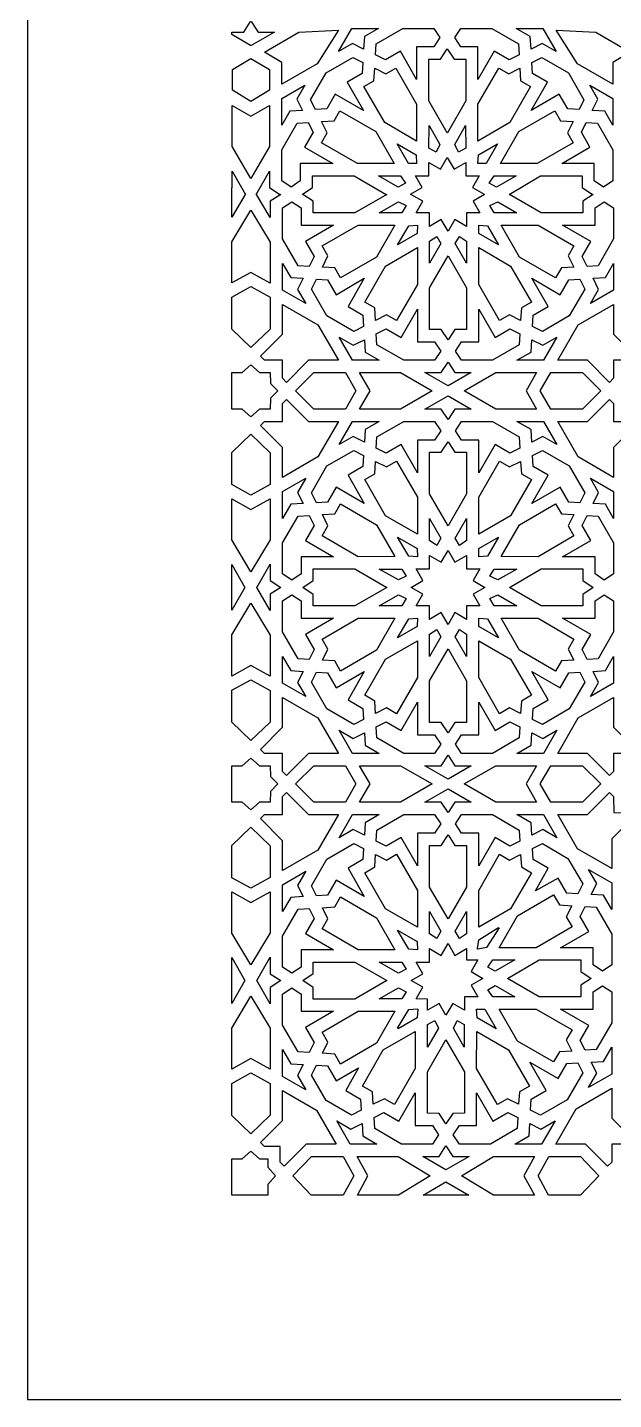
# Model space of a CAD drawing. Extents: x -1022 to 2754, y -1022 to 1022.
# Drawn here: x -1022 to -678, y -1022 to -217 of the extents above; entities that cross this region are included whole.
import ezdxf

# ---------------------------------------------------------------- set-up
doc = ezdxf.new("R2010")
doc.units = 0
doc.layers.add('LAYER_1', color=18, linetype='CONTINUOUS')

msp = doc.modelspace()

# ---------------------------------------------------------------- linework, layer by layer
at = {"layer": 'LAYER_1'}
for points in [[(-1022.5, -1022.5), (1022.5, -1022.5), (1022.5, 1022.5), (-1022.5, 1022.5)], [(-887, -220.19), (-877.42, -220.17), (-891.01, -228.04), (-891.21, -228.02), (-891.42, -228.04), (-902.5, -221.62), (-902.5, -220.17), (-895.43, -220.19), (-891.43, -214.07), (-891.21, -214.14), (-891, -214.07)], [(-852.3, -238.82), (-873.02, -250.8), (-873.07, -238.05), (-883.32, -231.94), (-863.05, -220.19), (-839.71, -219.11)], [(-824.58, -222.81), (-825.02, -230.13), (-831.54, -226.83), (-839.83, -231.65), (-831.98, -218.03), (-816.29, -218.03)], [(-780.18, -223.47), (-783.75, -228.9), (-793.87, -228.9), (-793.86, -248.08), (-803.43, -231.49), (-812.2, -236.56), (-818.03, -233.62), (-817.64, -227.12), (-801.92, -218.03), (-783.77, -218.03)], [(-749.78, -218.03), (-734.06, -227.12), (-733.67, -233.62), (-739.5, -236.56), (-748.26, -231.49), (-757.84, -248.08), (-757.83, -228.9), (-767.95, -228.9), (-771.52, -223.47), (-767.93, -218.03)], [(-711.87, -231.65), (-720.16, -226.83), (-726.68, -230.13), (-727.12, -222.81), (-735.41, -218.03), (-719.72, -218.03)], [(-688.65, -220.19), (-668.38, -231.94), (-678.62, -238.05), (-678.67, -250.8), (-699.4, -238.82), (-711.99, -219.11)], [(-771.81, -236.11), (-765.02, -236.12), (-765.01, -260.56), (-775.83, -279.32), (-775.85, -279.29), (-775.87, -279.32), (-786.69, -260.56), (-786.68, -236.12), (-779.89, -236.11), (-775.85, -230)], [(-880.32, -242.14), (-880.35, -254.31), (-891.21, -260.97), (-902.07, -254.31), (-902.11, -242.14), (-891.21, -235.77)], [(-825.5, -237.95), (-825.88, -244.45), (-834.64, -249.51), (-825.05, -266.11), (-841.63, -256.55), (-846.69, -265.32), (-853.21, -265.7), (-856.12, -259.87), (-847.04, -244.13), (-831.32, -235.04)], [(-793.87, -262.48), (-793.88, -284.16), (-812.61, -273.33), (-824.81, -252.16), (-818.94, -248.75), (-818.48, -241.44), (-811.94, -244.72), (-806.06, -241.31)], [(-739.76, -244.72), (-733.21, -241.44), (-732.76, -248.75), (-726.89, -252.16), (-739.08, -273.33), (-757.82, -284.16), (-757.83, -262.48), (-745.64, -241.31)], [(-704.66, -244.13), (-695.58, -259.87), (-698.49, -265.7), (-705.01, -265.32), (-710.07, -256.55), (-726.64, -266.11), (-717.06, -249.51), (-725.82, -244.45), (-726.2, -237.95), (-720.38, -235.04)], [(-864.27, -259.62), (-861, -266.17), (-868.29, -266.58), (-873.07, -274.9), (-873.07, -259.18), (-859.49, -251.32)], [(-678.63, -259.18), (-678.63, -274.9), (-683.41, -266.58), (-690.69, -266.17), (-687.42, -259.62), (-692.21, -251.32)], [(-880.29, -287.38), (-891.21, -306.16), (-902.14, -287.38), (-902.14, -263.33), (-891.21, -269.54), (-880.29, -263.33)], [(-854.6, -279), (-859.65, -287.78), (-843.07, -297.35), (-862.2, -297.37), (-862.2, -307.5), (-867.65, -311.09), (-873.08, -307.5), (-873.08, -289.32), (-864, -273.58), (-857.51, -273.19)], [(-817.87, -278.59), (-807.06, -297.37), (-828.69, -297.37), (-849.82, -285.15), (-846.44, -279.26), (-849.69, -272.7), (-842.39, -272.26), (-839, -266.37)], [(-709.31, -272.26), (-702, -272.7), (-705.26, -279.26), (-701.88, -285.15), (-723.01, -297.37), (-744.64, -297.37), (-733.82, -278.59), (-712.7, -266.37)], [(-687.69, -273.58), (-678.62, -289.32), (-678.62, -307.5), (-684.05, -311.09), (-689.5, -307.5), (-689.5, -297.37), (-708.63, -297.35), (-692.04, -287.78), (-697.1, -279), (-694.19, -273.19)], [(-780.21, -286.18), (-782.41, -290.74), (-786.64, -288.27), (-786.6, -274.94)], [(-765.06, -288.27), (-769.28, -290.74), (-771.49, -286.18), (-765.09, -274.94)], [(-794.21, -292.28), (-793.85, -297.33), (-798.73, -297.31), (-805.36, -285.75)], [(-752.96, -297.31), (-757.85, -297.33), (-757.48, -292.28), (-746.34, -285.75)], [(-771.89, -300.59), (-765.03, -296.63), (-765.03, -304.55), (-757.12, -304.55), (-761.08, -311.42), (-754.21, -315.38), (-754.03, -315.4), (-760.63, -319.37), (-756.68, -326.22), (-764.58, -326.22), (-764.58, -334.17), (-771.45, -330.18), (-775.4, -337.05), (-775.4, -337.05), (-775.41, -337.05), (-779.36, -330.18), (-786.22, -334.17), (-786.22, -326.22), (-794.13, -326.22), (-790.18, -319.37), (-797.23, -315.4), (-797.49, -315.38), (-790.62, -311.42), (-794.58, -304.55), (-786.67, -304.55), (-786.67, -296.63), (-779.81, -300.59), (-775.85, -293.75)], [(-894.31, -315.4), (-894.54, -315.4), (-902.5, -328.81), (-902.5, -311.6), (-902.15, -311.37), (-902.16, -301.79)], [(-880.28, -311.37), (-874.17, -315.41), (-873.95, -315.41), (-873.72, -315.41), (-879.83, -319.41), (-879.81, -329.01), (-887.89, -315.4), (-888.11, -315.4), (-880.27, -301.79)], [(-830.62, -304.57), (-811.67, -315.4), (-811.43, -315.41), (-830.16, -326.25), (-854.57, -326.24), (-854.58, -319.44), (-860.67, -315.4), (-860.89, -315.4), (-861.12, -315.4), (-855.01, -311.35), (-855.02, -304.56)], [(-803.3, -304.57), (-800.46, -308.76), (-804.7, -311.19), (-816.21, -304.5)], [(-747, -311.19), (-751.24, -308.76), (-748.4, -304.57), (-735.49, -304.5)], [(-696.69, -311.35), (-690.58, -315.4), (-690.36, -315.4), (-690.14, -315.4), (-696.23, -319.44), (-696.24, -326.24), (-720.64, -326.25), (-739.38, -315.41), (-739.58, -315.4), (-721.08, -304.57), (-696.68, -304.56)], [(-861.77, -323.31), (-861.77, -333.44), (-842.62, -333.43), (-859.18, -343.02), (-854.13, -351.8), (-857.06, -357.64), (-863.55, -357.25), (-872.62, -341.5), (-872.63, -323.32), (-867.2, -319.73)], [(-800.03, -321.97), (-802.49, -326.2), (-815.8, -326.17), (-804.58, -319.76)], [(-735.01, -326.17), (-748.32, -326.2), (-750.78, -321.97), (-746.23, -319.76)], [(-678.18, -323.32), (-678.18, -341.5), (-687.26, -357.25), (-693.75, -357.64), (-696.68, -351.8), (-691.62, -343.02), (-708.18, -333.43), (-689.04, -333.44), (-689.04, -323.31), (-683.61, -319.73)], [(-879.84, -343.42), (-879.84, -367.46), (-891.21, -361.19), (-902.5, -367.41), (-902.5, -343.27), (-891.21, -324.63)], [(-806.59, -333.45), (-817.41, -352.22), (-838.55, -364.43), (-841.95, -358.55), (-849.25, -358.09), (-845.98, -351.54), (-849.38, -345.65), (-828.24, -333.44)], [(-793.47, -338.31), (-805.01, -344.95), (-798.49, -333.79), (-793.45, -333.42)], [(-752.32, -333.79), (-745.8, -344.95), (-757.34, -338.31), (-757.36, -333.42)], [(-701.43, -345.65), (-704.83, -351.54), (-701.56, -358.09), (-708.86, -358.55), (-712.26, -364.43), (-733.4, -352.22), (-744.21, -333.45), (-722.56, -333.44)], [(-779.61, -344.29), (-786.29, -355.82), (-786.22, -342.88), (-782.04, -340.04)], [(-764.59, -342.88), (-764.52, -355.82), (-771.2, -344.29), (-768.77, -340.04)], [(-793.4, -368.32), (-805.61, -389.48), (-811.49, -386.09), (-818.04, -389.35), (-818.48, -382.03), (-824.36, -378.64), (-812.16, -357.48), (-793.4, -346.65)], [(-764.58, -370.25), (-764.58, -394.69), (-771.36, -394.68), (-775.4, -400.79), (-779.44, -394.68), (-786.23, -394.69), (-786.22, -370.25), (-775.4, -351.51)], [(-738.65, -357.48), (-726.44, -378.64), (-732.33, -382.03), (-732.77, -389.35), (-739.31, -386.09), (-745.2, -389.48), (-757.41, -368.32), (-757.41, -346.65)], [(-867.85, -364.2), (-860.55, -364.64), (-863.83, -371.17), (-859.03, -379.47), (-872.63, -371.61), (-872.63, -355.9)], [(-678.18, -371.61), (-691.78, -379.47), (-686.97, -371.17), (-690.26, -364.64), (-682.96, -364.2), (-678.18, -355.9)], [(-879.84, -375.79), (-879.84, -394.45), (-891.21, -405.29), (-902.5, -394.54), (-902.5, -375.74), (-891.21, -369.52)], [(-834.17, -381.27), (-825.41, -386.34), (-825.03, -392.87), (-830.85, -395.78), (-846.57, -386.69), (-855.64, -370.95), (-852.73, -365.12), (-846.25, -365.5), (-841.19, -374.27), (-824.62, -364.67)], [(-709.62, -374.27), (-704.56, -365.5), (-698.07, -365.12), (-695.16, -370.95), (-704.24, -386.69), (-719.96, -395.78), (-725.78, -392.87), (-725.4, -386.34), (-716.64, -381.27), (-726.19, -364.67)], [(-851.85, -391.95), (-839.83, -412.76), (-857.32, -412.76), (-870.25, -425.75), (-872.63, -423.34), (-872.63, -412.76), (-883.19, -412.76), (-885.56, -410.39), (-872.63, -397.43), (-872.63, -379.94)], [(-793.41, -401.87), (-783.29, -401.88), (-779.7, -407.34), (-783.29, -412.78), (-801.44, -412.77), (-817.16, -403.68), (-817.55, -397.18), (-811.75, -394.26), (-802.98, -399.33), (-793.42, -382.72)], [(-747.82, -399.33), (-739.06, -394.26), (-733.26, -397.18), (-733.65, -403.68), (-749.37, -412.77), (-767.52, -412.78), (-771.1, -407.34), (-767.52, -401.88), (-757.4, -401.87), (-757.38, -382.72)], [(-678.18, -397.43), (-665.24, -410.39), (-667.62, -412.76), (-678.18, -412.76), (-678.18, -423.34), (-680.55, -425.75), (-693.49, -412.76), (-710.98, -412.76), (-698.96, -391.95), (-678.18, -379.94)], [(-831.1, -403.95), (-824.55, -400.68), (-824.14, -407.98), (-815.84, -412.76), (-831.54, -412.76), (-839.38, -399.16)], [(-719.27, -412.76), (-734.97, -412.76), (-726.66, -407.98), (-726.25, -400.68), (-719.7, -403.95), (-711.42, -399.16)], [(-886.16, -419.98), (-879.84, -419.98), (-879.78, -426.35), (-875.35, -430.71), (-879.78, -435.07), (-879.84, -441.44), (-886.16, -441.44), (-891.21, -445.93), (-896.26, -441.44), (-902.5, -441.44), (-902.5, -419.98), (-896.26, -419.98), (-891.21, -415.49)], [(-771.38, -419.98), (-761.81, -419.97), (-775.4, -427.83), (-788.99, -419.97), (-779.43, -419.98), (-775.4, -413.89)], [(-829.5, -430.71), (-835.69, -441.44), (-854.31, -441.44), (-865.05, -430.71), (-854.31, -419.98), (-835.69, -419.98)], [(-784.81, -430.71), (-803.4, -441.44), (-827.37, -441.44), (-821.18, -430.71), (-827.37, -419.98), (-803.4, -419.98)], [(-729.62, -430.71), (-723.44, -441.44), (-747.41, -441.44), (-766, -430.71), (-747.41, -419.98), (-723.44, -419.98)], [(-685.75, -430.71), (-696.49, -441.44), (-715.12, -441.44), (-721.3, -430.71), (-715.12, -419.98), (-696.49, -419.98)], [(-761.81, -441.45), (-771.38, -441.44), (-775.4, -447.53), (-779.43, -441.44), (-788.99, -441.45), (-775.4, -433.59)], [(-857.32, -448.66), (-839.83, -448.66), (-851.85, -469.47), (-872.63, -481.48), (-872.63, -463.99), (-885.56, -451.03), (-883.19, -448.66), (-872.63, -448.66), (-872.63, -438.08), (-870.25, -435.67)], [(-678.18, -438.08), (-678.18, -448.66), (-667.62, -448.66), (-665.24, -451.03), (-678.18, -463.99), (-678.18, -481.48), (-698.96, -469.47), (-710.98, -448.66), (-693.49, -448.66), (-680.55, -435.67)], [(-815.84, -448.66), (-824.14, -453.44), (-824.55, -460.74), (-831.1, -457.47), (-839.38, -462.26), (-831.54, -448.65)], [(-779.7, -454.08), (-783.29, -459.54), (-793.41, -459.55), (-793.42, -478.7), (-802.98, -462.09), (-811.75, -467.16), (-817.55, -464.24), (-817.16, -457.74), (-801.44, -448.65), (-783.29, -448.64)], [(-749.37, -448.65), (-733.65, -457.74), (-733.26, -464.24), (-739.06, -467.16), (-747.82, -462.09), (-757.38, -478.7), (-757.4, -459.55), (-767.52, -459.54), (-771.1, -454.08), (-767.52, -448.64)], [(-711.42, -462.26), (-719.7, -457.47), (-726.25, -460.74), (-726.66, -453.44), (-734.97, -448.66), (-719.27, -448.65)], [(-879.84, -466.97), (-879.84, -485.63), (-891.21, -491.9), (-902.5, -485.68), (-902.5, -466.88), (-891.21, -456.13)], [(-825.03, -468.55), (-825.41, -475.08), (-834.17, -480.15), (-824.62, -496.75), (-841.19, -487.15), (-846.25, -495.92), (-852.73, -496.3), (-855.64, -490.47), (-846.57, -474.73), (-830.85, -465.64)], [(-771.36, -466.74), (-764.58, -466.73), (-764.58, -491.17), (-775.4, -509.91), (-786.22, -491.17), (-786.23, -466.73), (-779.44, -466.74), (-775.4, -460.63)], [(-704.24, -474.73), (-695.16, -490.47), (-698.07, -496.3), (-704.56, -495.92), (-709.62, -487.15), (-726.19, -496.75), (-716.64, -480.15), (-725.4, -475.08), (-725.78, -468.55), (-719.96, -465.64)], [(-793.4, -493.1), (-793.4, -514.77), (-812.16, -503.94), (-824.36, -482.78), (-818.48, -479.39), (-818.04, -472.07), (-811.49, -475.33), (-805.61, -471.94)], [(-739.31, -475.33), (-732.77, -472.07), (-732.33, -479.39), (-726.44, -482.78), (-738.65, -503.94), (-757.41, -514.77), (-757.41, -493.1), (-745.2, -471.94)], [(-863.83, -490.25), (-860.55, -496.78), (-867.85, -497.22), (-872.63, -505.52), (-872.63, -489.81), (-859.03, -481.95)], [(-678.18, -489.81), (-678.18, -505.52), (-682.96, -497.22), (-690.26, -496.78), (-686.97, -490.25), (-691.78, -481.95)], [(-879.84, -518), (-891.21, -536.79), (-902.5, -518.15), (-902.5, -494.01), (-891.21, -500.23), (-879.84, -493.96)], [(-817.41, -509.2), (-806.59, -527.97), (-828.24, -527.98), (-849.38, -515.77), (-845.98, -509.88), (-849.25, -503.33), (-841.95, -502.87), (-838.55, -496.99)], [(-708.86, -502.87), (-701.56, -503.33), (-704.83, -509.88), (-701.43, -515.77), (-722.56, -527.98), (-744.21, -527.97), (-733.4, -509.2), (-712.26, -496.99)], [(-854.13, -509.62), (-859.18, -518.4), (-842.62, -527.99), (-861.77, -527.98), (-861.77, -538.11), (-867.2, -541.69), (-872.63, -538.1), (-872.62, -519.92), (-863.55, -504.17), (-857.06, -503.78)], [(-779.61, -517.13), (-782.04, -521.38), (-786.22, -518.54), (-786.29, -505.6)], [(-764.59, -518.54), (-768.77, -521.38), (-771.2, -517.13), (-764.52, -505.6)], [(-687.26, -504.17), (-678.18, -519.92), (-678.18, -538.1), (-683.61, -541.69), (-689.04, -538.11), (-689.04, -527.98), (-708.18, -527.99), (-691.62, -518.4), (-696.68, -509.62), (-693.75, -503.78)], [(-793.47, -523.1), (-793.45, -528), (-798.49, -527.63), (-805.01, -516.47)], [(-752.32, -527.63), (-757.36, -528), (-757.34, -523.1), (-745.8, -516.47)], [(-771.45, -531.24), (-764.58, -527.25), (-764.58, -535.2), (-756.68, -535.2), (-760.63, -542.05), (-753.8, -546.03), (-760.63, -550.01), (-756.68, -556.85), (-764.58, -556.85), (-764.58, -564.8), (-771.45, -560.81), (-775.4, -567.68), (-775.4, -567.68), (-775.41, -567.68), (-779.36, -560.81), (-786.22, -564.8), (-786.22, -556.85), (-794.13, -556.85), (-790.18, -550.01), (-797, -546.03), (-790.18, -542.05), (-794.13, -535.2), (-786.22, -535.2), (-786.22, -527.25), (-779.36, -531.24), (-775.41, -524.37), (-775.4, -524.37), (-775.4, -524.37)], [(-894.76, -546.03), (-902.5, -559.44), (-902.5, -532.61)], [(-879.83, -542.01), (-873.72, -546.01), (-873.73, -546.03), (-873.72, -546.04), (-879.83, -550.05), (-879.81, -559.64), (-887.67, -546.03), (-879.81, -532.41)], [(-811.43, -546), (-811.45, -546.03), (-811.43, -546.05), (-830.16, -556.88), (-854.57, -556.87), (-854.58, -550.08), (-860.67, -546.03), (-860.67, -546.03), (-860.67, -546.02), (-854.58, -541.98), (-854.57, -535.18), (-830.16, -535.17)], [(-800.03, -539.45), (-804.58, -541.66), (-815.8, -535.25), (-802.49, -535.22)], [(-735.01, -535.25), (-746.23, -541.66), (-750.78, -539.45), (-748.32, -535.22)], [(-696.24, -535.18), (-696.23, -541.98), (-690.14, -546.02), (-690.14, -546.03), (-690.14, -546.03), (-696.23, -550.08), (-696.24, -556.87), (-720.64, -556.88), (-739.38, -546.05), (-739.36, -546.03), (-739.38, -546), (-720.64, -535.17)], [(-879.84, -574.05), (-879.84, -598.09), (-891.21, -591.82), (-902.5, -598.04), (-902.5, -573.9), (-891.21, -555.26)], [(-861.77, -553.94), (-861.77, -564.07), (-842.62, -564.06), (-859.18, -573.65), (-854.13, -582.43), (-857.06, -588.27), (-863.55, -587.88), (-872.62, -572.14), (-872.63, -553.96), (-867.2, -550.37)], [(-800.03, -552.6), (-802.49, -556.83), (-815.8, -556.8), (-804.58, -550.4)], [(-735.01, -556.8), (-748.32, -556.83), (-750.78, -552.6), (-746.23, -550.4)], [(-678.18, -553.96), (-678.18, -572.14), (-687.26, -587.88), (-693.75, -588.27), (-696.68, -582.43), (-691.62, -573.65), (-708.18, -564.06), (-689.04, -564.07), (-689.04, -553.94), (-683.61, -550.37)], [(-806.59, -564.08), (-817.41, -582.85), (-838.55, -595.06), (-841.95, -589.18), (-849.25, -588.73), (-845.98, -582.17), (-849.38, -576.29), (-828.24, -564.07)], [(-793.47, -568.95), (-805.01, -575.58), (-798.49, -564.42), (-793.45, -564.05)], [(-779.61, -574.92), (-786.29, -586.45), (-786.22, -573.52), (-782.04, -570.67)], [(-764.59, -573.52), (-764.52, -586.45), (-771.2, -574.92), (-768.77, -570.67)], [(-752.32, -564.42), (-745.8, -575.58), (-757.34, -568.95), (-757.36, -564.05)], [(-701.43, -576.29), (-704.83, -582.17), (-701.56, -588.73), (-708.86, -589.18), (-712.26, -595.06), (-733.4, -582.85), (-744.21, -564.08), (-722.56, -564.07)], [(-793.4, -598.95), (-805.61, -620.11), (-811.49, -616.72), (-818.04, -619.98), (-818.48, -612.67), (-824.36, -609.28), (-812.16, -588.12), (-793.4, -577.28)], [(-738.65, -588.12), (-726.44, -609.28), (-732.33, -612.67), (-732.77, -619.98), (-739.31, -616.72), (-745.2, -620.11), (-757.41, -598.95), (-757.41, -577.28)], [(-867.85, -594.83), (-860.55, -595.27), (-863.83, -601.8), (-859.03, -610.1), (-872.63, -602.24), (-872.63, -586.53)], [(-764.58, -600.88), (-764.58, -625.32), (-771.36, -625.31), (-775.4, -631.42), (-779.44, -625.31), (-786.23, -625.32), (-786.22, -600.88), (-775.4, -582.14)], [(-678.18, -602.24), (-691.78, -610.1), (-686.97, -601.8), (-690.26, -595.27), (-682.96, -594.83), (-678.18, -586.53)], [(-834.17, -611.91), (-825.41, -616.97), (-825.03, -623.5), (-830.85, -626.41), (-846.57, -617.32), (-855.64, -601.58), (-852.73, -595.75), (-846.25, -596.13), (-841.19, -604.9), (-824.62, -595.31)], [(-709.62, -604.9), (-704.56, -596.13), (-698.07, -595.75), (-695.16, -601.58), (-704.24, -617.32), (-719.96, -626.41), (-725.78, -623.5), (-725.4, -616.97), (-716.64, -611.91), (-726.19, -595.31)], [(-879.84, -606.43), (-879.84, -625.08), (-891.21, -635.92), (-902.5, -625.17), (-902.5, -606.38), (-891.21, -600.15)], [(-851.85, -622.58), (-839.83, -643.39), (-857.32, -643.39), (-870.25, -656.38), (-872.63, -653.97), (-872.63, -643.39), (-883.19, -643.39), (-885.56, -641.02), (-872.63, -628.06), (-872.63, -610.58)], [(-678.18, -628.06), (-665.24, -641.02), (-667.62, -643.39), (-678.18, -643.39), (-678.18, -653.97), (-680.55, -656.38), (-693.49, -643.39), (-710.98, -643.39), (-698.96, -622.58), (-678.18, -610.58)], [(-793.41, -632.51), (-783.29, -632.51), (-779.7, -637.97), (-783.29, -643.41), (-801.44, -643.41), (-817.16, -634.32), (-817.55, -627.81), (-811.75, -624.89), (-802.98, -629.96), (-793.42, -613.35)], [(-747.82, -629.96), (-739.06, -624.89), (-733.26, -627.81), (-733.65, -634.32), (-749.37, -643.41), (-767.52, -643.41), (-771.1, -637.97), (-767.52, -632.51), (-757.4, -632.51), (-757.38, -613.35)], [(-831.1, -634.59), (-824.55, -631.31), (-824.14, -638.61), (-815.84, -643.39), (-831.54, -643.4), (-839.38, -629.79)], [(-719.27, -643.4), (-734.97, -643.39), (-726.66, -638.61), (-726.25, -631.31), (-719.7, -634.59), (-711.42, -629.79)], [(-886.16, -650.62), (-879.84, -650.62), (-879.78, -656.98), (-875.35, -661.34), (-879.78, -665.71), (-879.84, -672.07), (-886.16, -672.07), (-891.21, -676.57), (-896.26, -672.07), (-902.5, -672.07), (-902.5, -650.62), (-896.26, -650.62), (-891.21, -646.12)], [(-829.5, -661.34), (-835.69, -672.07), (-854.31, -672.07), (-865.05, -661.34), (-854.31, -650.62), (-835.69, -650.62)], [(-784.81, -661.34), (-803.4, -672.07), (-827.37, -672.07), (-821.18, -661.34), (-827.37, -650.62), (-803.4, -650.62)], [(-771.38, -650.61), (-761.81, -650.6), (-775.4, -658.46), (-788.99, -650.6), (-779.43, -650.61), (-775.4, -644.52)], [(-729.62, -661.34), (-723.44, -672.07), (-747.41, -672.07), (-766, -661.34), (-747.41, -650.62), (-723.44, -650.62)], [(-685.75, -661.34), (-696.49, -672.07), (-715.12, -672.07), (-721.3, -661.34), (-715.12, -650.62), (-696.49, -650.62)], [(-857.32, -679.29), (-839.83, -679.29), (-851.85, -700.1), (-872.63, -712.11), (-872.63, -694.62), (-885.56, -681.67), (-883.19, -679.29), (-872.63, -679.29), (-872.63, -668.71), (-870.25, -666.3)], [(-761.81, -672.08), (-771.38, -672.07), (-775.4, -678.16), (-779.43, -672.07), (-788.99, -672.08), (-775.4, -664.22)], [(-678.18, -668.71), (-678.02, -678.02), (-668.71, -678.18), (-666.3, -680.55), (-679.29, -693.49), (-679.29, -710.98), (-699.34, -699.34), (-710.98, -679.29), (-693.49, -679.29), (-680.55, -666.3)], [(-815.84, -679.29), (-824.14, -684.07), (-824.55, -691.37), (-831.1, -688.1), (-839.38, -692.89), (-831.54, -679.29)], [(-779.7, -684.71), (-783.29, -690.18), (-793.41, -690.18), (-793.42, -709.34), (-802.98, -692.73), (-811.75, -697.79), (-817.55, -694.87), (-817.16, -688.37), (-801.44, -679.28), (-783.29, -679.28)], [(-749.37, -679.28), (-733.65, -688.37), (-733.26, -694.87), (-739.06, -697.79), (-747.82, -692.73), (-757.38, -709.34), (-757.4, -690.18), (-767.52, -690.18), (-771.1, -684.71), (-767.52, -679.28)], [(-711.42, -692.89), (-719.7, -688.1), (-726.25, -691.37), (-726.66, -684.07), (-734.97, -679.29), (-719.27, -679.29)], [(-879.84, -697.6), (-879.84, -716.26), (-891.21, -722.53), (-902.5, -716.31), (-902.5, -697.52), (-891.21, -686.77)], [(-771.36, -697.38), (-764.58, -697.36), (-764.58, -721.8), (-775.4, -740.55), (-786.22, -721.8), (-786.23, -697.36), (-779.44, -697.38), (-775.4, -691.26)], [(-825.03, -699.18), (-825.41, -705.71), (-834.17, -710.78), (-824.62, -727.38), (-841.19, -717.78), (-846.25, -726.55), (-852.73, -726.93), (-855.64, -721.11), (-846.57, -705.36), (-830.85, -696.27)], [(-704.99, -704.99), (-696.27, -719.96), (-699.18, -725.78), (-705.71, -725.4), (-710.78, -716.64), (-724.12, -724.12), (-716.64, -710.78), (-725.4, -705.71), (-725.78, -699.18), (-719.96, -696.27)], [(-793.4, -723.74), (-793.4, -745.4), (-812.16, -734.57), (-824.36, -713.41), (-818.48, -710.02), (-818.04, -702.7), (-811.49, -705.96), (-805.61, -702.57)], [(-739.31, -705.96), (-732.77, -702.7), (-732.33, -710.02), (-726.44, -713.41), (-738.65, -734.57), (-757.41, -745.4), (-757.41, -723.74), (-745.2, -702.57)], [(-863.83, -720.88), (-860.55, -727.41), (-867.85, -727.85), (-872.63, -736.15), (-872.63, -720.44), (-859.03, -712.58)], [(-679.29, -719.27), (-679.29, -734.97), (-684.07, -726.66), (-691.37, -726.25), (-688.1, -719.7), (-692.89, -711.42)], [(-879.84, -748.63), (-891.21, -767.42), (-902.5, -748.78), (-902.5, -724.64), (-891.21, -730.86), (-879.84, -724.59)], [(-817.41, -739.84), (-806.59, -758.6), (-828.24, -758.61), (-849.38, -746.4), (-845.98, -740.52), (-849.25, -733.96), (-841.95, -733.5), (-838.55, -727.62)], [(-710.02, -732.33), (-702.7, -732.77), (-705.96, -739.31), (-702.57, -745.2), (-723.74, -757.41), (-745.4, -757.41), (-734.57, -738.65), (-713.41, -726.44)], [(-854.13, -740.25), (-859.18, -749.03), (-842.62, -758.62), (-861.77, -758.61), (-861.77, -768.74), (-867.2, -772.32), (-872.63, -768.73), (-872.62, -750.55), (-863.55, -734.8), (-857.06, -734.41)], [(-779.61, -747.76), (-782.04, -752.01), (-786.22, -749.17), (-786.29, -736.23)], [(-764.59, -749.17), (-768.77, -752.01), (-771.2, -747.76), (-764.52, -736.23)], [(-688.37, -733.65), (-679.28, -749.37), (-679.28, -767.52), (-684.71, -771.1), (-690.18, -767.52), (-690.18, -757.4), (-709.34, -757.38), (-692.73, -747.82), (-697.79, -739.06), (-694.87, -733.26)], [(-793.47, -753.74), (-793.45, -758.63), (-798.49, -758.26), (-805.01, -747.1)], [(-745.79, -745.79), (-745.48, -745.8), (-752.85, -757.34), (-757.95, -758.2), (-758.05, -758.05), (-758.2, -757.95), (-757.34, -752.85), (-745.8, -745.48)], [(-771.45, -761.88), (-764.58, -757.88), (-764.49, -764.49), (-757.88, -764.58), (-761.88, -771.45), (-755, -775.4), (-755, -775.4), (-755, -775.41), (-761.88, -779.36), (-757.88, -786.22), (-765.84, -786.22), (-765.84, -794.13), (-772.68, -790.18), (-776.66, -797), (-780.64, -790.18), (-787.48, -794.13), (-787.56, -787.56), (-794.13, -787.48), (-790.18, -780.64), (-797, -776.66), (-790.18, -772.68), (-794.13, -765.84), (-786.22, -765.84), (-786.22, -757.88), (-779.36, -761.88), (-775.41, -755), (-775.4, -755), (-775.4, -755)], [(-894.76, -776.66), (-902.5, -790.07), (-902.5, -763.24)], [(-879.83, -772.64), (-873.72, -776.64), (-873.73, -776.66), (-873.72, -776.67), (-879.83, -780.68), (-879.81, -790.27), (-887.67, -776.66), (-879.81, -763.04)], [(-747.76, -771.2), (-752.01, -768.77), (-749.17, -764.59), (-736.23, -764.52)], [(-697.38, -771.36), (-691.26, -775.4), (-697.38, -779.44), (-697.36, -786.23), (-721.8, -786.22), (-740.55, -775.4), (-721.8, -764.58), (-697.36, -764.58)], [(-811.43, -776.64), (-811.45, -776.66), (-811.43, -776.68), (-830.16, -787.51), (-854.57, -787.51), (-854.58, -780.71), (-860.67, -776.66), (-860.67, -776.66), (-860.67, -776.65), (-854.58, -772.61), (-854.57, -765.81), (-830.16, -765.8)], [(-800.03, -770.08), (-804.58, -772.29), (-815.8, -765.89), (-802.49, -765.85)], [(-736.23, -786.29), (-749.17, -786.22), (-752.01, -782.04), (-747.76, -779.61)], [(-679.28, -783.29), (-679.28, -801.44), (-688.37, -817.16), (-694.87, -817.55), (-697.79, -811.75), (-692.73, -802.98), (-709.34, -793.42), (-690.18, -793.41), (-690.18, -783.29), (-684.71, -779.7)], [(-879.84, -804.68), (-879.84, -828.73), (-891.21, -822.45), (-902.5, -828.68), (-902.5, -804.54), (-891.21, -785.9)], [(-861.77, -784.57), (-861.77, -794.71), (-842.62, -794.69), (-859.18, -804.29), (-854.13, -813.06), (-857.06, -818.9), (-863.55, -818.51), (-872.62, -802.77), (-872.63, -784.59), (-867.2, -781)], [(-800.03, -783.23), (-802.49, -787.46), (-815.8, -787.43), (-804.58, -781.03)], [(-806.59, -794.71), (-817.41, -813.48), (-838.55, -825.69), (-841.95, -819.81), (-849.25, -819.36), (-845.98, -812.8), (-849.38, -806.92), (-828.24, -794.71)], [(-793.37, -793.37), (-793.19, -793.45), (-793.56, -798.49), (-804.68, -805.01), (-804.5, -804.5), (-805.01, -804.68), (-798.49, -793.56), (-793.45, -793.19)], [(-753.74, -793.47), (-747.1, -805.01), (-758.26, -798.49), (-758.63, -793.45)], [(-702.57, -805.61), (-705.96, -811.49), (-702.7, -818.04), (-710.02, -818.48), (-713.41, -824.36), (-734.57, -812.16), (-745.4, -793.4), (-723.74, -793.4)], [(-781.03, -804.58), (-787.43, -815.8), (-787.46, -802.49), (-783.23, -800.03)], [(-765.85, -802.49), (-765.89, -815.8), (-772.29, -804.58), (-770.08, -800.03)], [(-794.71, -828.24), (-806.92, -849.38), (-812.8, -845.98), (-819.36, -849.25), (-819.81, -841.95), (-825.69, -838.55), (-813.48, -817.41), (-794.71, -806.59)], [(-765.8, -830.16), (-765.81, -854.57), (-772.61, -854.58), (-776.65, -860.67), (-776.66, -860.67), (-776.66, -860.67), (-780.71, -854.58), (-787.51, -854.57), (-787.51, -830.16), (-776.68, -811.43), (-776.66, -811.45), (-776.64, -811.43)], [(-739.84, -817.41), (-727.62, -838.55), (-733.5, -841.95), (-733.96, -849.25), (-740.52, -845.98), (-746.4, -849.38), (-758.61, -828.24), (-758.6, -806.59)], [(-867.85, -825.46), (-860.55, -825.91), (-863.83, -832.43), (-859.03, -840.73), (-872.63, -832.88), (-872.63, -817.16)], [(-679.29, -831.54), (-692.89, -839.38), (-688.1, -831.1), (-691.37, -824.55), (-684.07, -824.14), (-679.29, -815.84)], [(-846.25, -826.76), (-841.19, -835.54), (-827.95, -827.95), (-835.54, -841.19), (-826.76, -846.25), (-826.38, -852.73), (-832.21, -855.64), (-847.06, -847.06), (-855.64, -832.21), (-852.73, -826.38)], [(-710.78, -834.17), (-705.71, -825.41), (-699.18, -825.03), (-696.27, -830.85), (-705.36, -846.57), (-721.11, -855.64), (-726.93, -852.73), (-726.55, -846.25), (-717.78, -841.19), (-727.38, -824.62)], [(-879.84, -837.06), (-879.84, -855.72), (-891.21, -866.55), (-902.5, -855.8), (-902.5, -837.01), (-891.21, -830.79)], [(-852.72, -852.72), (-841.21, -872.63), (-858.69, -872.63), (-871.65, -885.56), (-874.03, -883.19), (-874.05, -874.05), (-883.19, -874.03), (-885.56, -871.65), (-872.63, -858.69), (-872.63, -841.21)], [(-794.71, -861.77), (-784.57, -861.77), (-781, -867.2), (-784.59, -872.63), (-802.77, -872.62), (-818.51, -863.55), (-818.9, -857.06), (-813.06, -854.13), (-804.29, -859.18), (-794.69, -842.62)], [(-749.03, -859.18), (-740.25, -854.13), (-734.41, -857.06), (-734.8, -863.55), (-750.55, -872.62), (-768.73, -872.63), (-772.32, -867.2), (-768.74, -861.77), (-758.61, -861.77), (-758.62, -842.62)], [(-679.29, -857.32), (-666.3, -870.25), (-668.71, -872.63), (-679.29, -872.63), (-679.29, -883.19), (-681.67, -885.56), (-694.62, -872.63), (-712.11, -872.63), (-700.1, -851.85), (-679.29, -839.83)], [(-832.43, -863.83), (-825.91, -860.55), (-825.46, -867.85), (-817.16, -872.63), (-832.88, -872.63), (-840.73, -859.03)], [(-720.44, -872.63), (-736.15, -872.63), (-727.85, -867.85), (-727.41, -860.55), (-720.88, -863.83), (-712.58, -859.03)], [(-886.16, -881.25), (-881.26, -881.26), (-881.25, -886.16), (-876.75, -891.21), (-881.25, -896.26), (-881.25, -902.5), (-902.5, -902.5), (-902.5, -881.25), (-896.26, -881.25), (-891.21, -876.75)], [(-772.64, -879.83), (-763.04, -879.81), (-776.66, -887.67), (-790.27, -879.81), (-780.68, -879.83), (-776.67, -873.72), (-776.66, -873.73), (-776.64, -873.72)], [(-830.79, -891.21), (-837.01, -902.5), (-855.8, -902.5), (-866.55, -891.21), (-855.72, -879.84), (-837.06, -879.84)], [(-785.9, -891.21), (-804.54, -902.5), (-828.68, -902.5), (-822.45, -891.21), (-828.73, -879.84), (-804.68, -879.84)], [(-730.86, -891.21), (-724.64, -902.5), (-748.78, -902.5), (-767.42, -891.21), (-748.63, -879.84), (-724.59, -879.84)], [(-686.77, -891.21), (-697.52, -902.5), (-716.31, -902.5), (-722.53, -891.21), (-716.26, -879.84), (-697.6, -879.84)], [(-763.24, -902.5), (-790.07, -902.5), (-776.66, -894.76)]]:
    msp.add_lwpolyline(points, close=True, dxfattribs=at)

doc.saveas('drawing.dxf')
